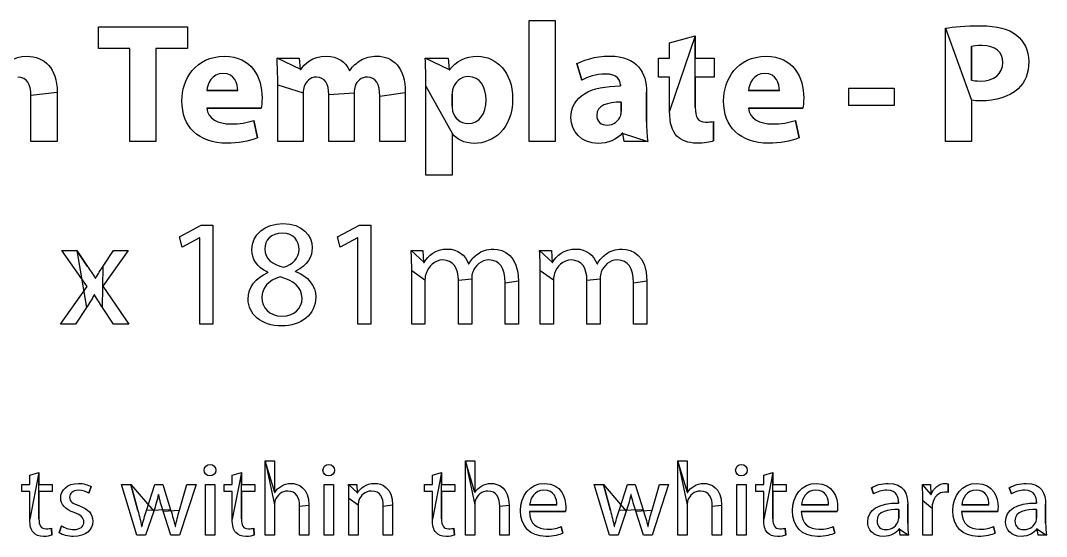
# Model space of a CAD drawing. Extents: x 1 to 901, y -2 to 434.
# Drawn here: x 597.4 to 723.1, y 371 to 434.1 of the extents above; entities that cross this region are included whole.
import ezdxf

# ---------------------------------------------------------------- set-up
doc = ezdxf.new("R2010")
doc.units = 0
doc.layers.add('Design_Template', color=7, linetype='CONTINUOUS')

msp = doc.modelspace()

# ---------------------------------------------------------------- linework, layer by layer
at = {"layer": 'Design_Template', "color": 7}
for points in [[(659.73134, 434.136245), (662.941418, 434.136245), (662.941418, 419.326655), (659.73134, 419.326655), (659.73134, 434.136245), (659.73134, 434.136245)], [(610.811951, 430.714822), (606.970901, 430.714822), (606.970901, 433.384575), (617.908556, 433.384575), (617.908556, 430.714822), (614.022842, 430.714822), (614.022842, 419.326655), (610.814387, 419.326655), (610.814387, 430.714822), (610.811951, 430.714822), (610.811951, 430.714822)], [(713.929127, 424.37496), (713.929127, 419.327458), (710.740974, 419.327458), (710.740974, 433.19766), (710.741786, 433.19766), (710.741786, 433.19766), (710.741786, 433.19766)], [(676.959221, 423.019226), (676.959221, 427.190715), (675.58765, 427.190715), (675.58765, 429.525947), (676.959221, 429.525947), (676.959221, 431.424777), (680.105147, 432.279933), (680.105147, 432.279933)], [(680.105147, 432.279933), (680.105147, 429.526749), (682.408153, 429.526749), (682.408153, 427.190715), (680.105147, 427.190715), (680.105147, 423.498947)], [(713.931563, 430.965913), (713.931563, 426.815281), (713.931563, 426.815281)], [(628.864075, 429.525947), (631.587729, 429.525947), (631.714411, 428.149356), (631.777751, 428.149356)], [(647.021767, 429.525947), (649.810386, 429.525947), (649.958181, 428.107641), (649.999596, 428.107641)], [(666.192912, 426.814479), (665.600919, 428.858509)], [(637.731785, 428.024211), (637.774825, 428.024211)], [(632.071718, 425.270226), (632.071718, 419.325853), (628.945281, 419.325853), (628.945281, 426.272185), (628.94853, 426.272185), (628.94853, 426.272185)], [(650.35934, 420.265241), (650.3163, 420.265241), (650.3163, 415.196881), (647.107846, 415.196881), (647.107846, 426.105326), (647.106222, 426.105326), (647.106222, 426.105326)], [(670.922357, 426.126183), (670.922357, 426.251328)], [(601.925564, 425.354458), (601.925564, 419.326655), (598.717109, 419.326655), (598.717109, 424.979024)], [(620.251353, 425.58389), (624.050988, 425.58389), (624.050988, 425.58389), (624.050988, 425.58389)], [(638.321342, 425.291885), (638.321342, 419.325853), (635.19653, 419.325853), (635.19653, 425.061651)], [(644.57259, 425.3336), (644.57259, 419.326655), (641.447778, 419.326655), (641.447778, 424.874736)], [(650.313864, 425.104168), (650.313864, 423.706719), (650.314676, 423.706719), (650.314676, 423.706719)], [(674.13, 425.354458), (674.13, 421.787834), (674.132436, 421.787834), (674.132436, 421.787834), (674.132436, 421.787834)], [(686.610571, 425.58389), (690.410206, 425.58389), (690.410206, 425.58389)], [(704.451559, 425.855036), (704.451559, 423.748434), (698.919797, 423.748434), (698.919797, 425.855036), (704.451559, 425.855036), (704.451559, 425.855036)], [(671.028737, 423.039281), (671.028737, 424.144726), (671.027113, 424.144726), (671.027113, 424.144726), (671.027113, 424.144726)], [(626.921625, 423.414715), (620.271654, 423.414715), (620.271654, 423.414715), (620.271654, 423.414715)], [(693.283279, 423.414715), (686.630872, 423.414715), (686.630872, 423.414715), (686.630872, 423.414715)], [(626.035666, 421.912979), (626.45875, 419.764662)], [(682.323699, 421.788636), (682.344, 419.39003)], [(692.396508, 421.912979), (692.81878, 419.764662)], [(674.298908, 419.326655), (671.407158, 419.326655), (671.217136, 420.34867), (671.153795, 420.34867)], [(619.393004, 407.539791), (619.354837, 407.539791), (617.221552, 406.40306), (616.900787, 407.6521), (619.579778, 409.068802), (620.996013, 409.068802), (620.996013, 396.951427), (619.390568, 396.951427), (619.390568, 407.539791), (619.393004, 407.539791), (619.393004, 407.539791)], [(638.758231, 407.539791), (638.720064, 407.539791), (636.586779, 406.40306), (636.266015, 407.6521), (638.946629, 409.068802), (640.36124, 409.068802), (640.36124, 396.951427), (638.755795, 396.951427), (638.755795, 407.539791), (638.758231, 407.539791), (638.758231, 407.539791), (638.758231, 407.539791)], [(627.357702, 406.159991), (627.357702, 406.159991)], [(605.499446, 398.982622), (604.178222, 396.950625), (602.347836, 396.950625), (605.592833, 401.555308), (602.498067, 405.973076), (604.348755, 405.973878), (604.348755, 405.973878), (604.348755, 405.973878), (604.348755, 405.973878)], [(604.348755, 405.973878), (605.652113, 404.034938)], [(607.558833, 404.053388), (608.823213, 405.973878), (610.63411, 405.973878), (607.520667, 401.611463), (610.710444, 396.950625), (608.84189, 396.950625), (607.4825, 398.982622)], [(645.28964, 405.973878), (646.742418, 405.973878), (646.817128, 404.501021), (646.873972, 404.501021)], [(661.03145, 405.973878), (662.484228, 405.973878), (662.560561, 404.501021), (662.615782, 404.501021)], [(646.989285, 402.375968), (646.989285, 396.950625), (645.366786, 396.950625), (645.366786, 403.531952), (645.36435, 403.531952), (645.36435, 403.531952), (645.36435, 403.531952)], [(652.328588, 404.35181), (652.366755, 404.35181)], [(662.731094, 402.375968), (662.731094, 396.950625), (661.108596, 396.950625), (661.108596, 403.531952), (661.107784, 403.531952), (661.107784, 403.531952), (661.107784, 403.531952)], [(668.070398, 404.35181), (668.108565, 404.35181)], [(606.595729, 402.580532), (606.633896, 402.580532)], [(627.753987, 403.270432), (627.73531, 403.326587), (627.73531, 403.326587), (627.73531, 403.326587)], [(631.132163, 403.457347), (631.132163, 403.401192)], [(652.707009, 402.525179), (652.707009, 396.950625), (651.08451, 396.950625), (651.08451, 402.356715)], [(658.423921, 402.245208), (658.423921, 396.950625), (656.801422, 396.950625), (656.801422, 402.039842)], [(668.448818, 402.525179), (668.448818, 396.950625), (666.827944, 396.950625), (666.827944, 402.356715)], [(674.16573, 402.245208), (674.16573, 396.950625), (672.543232, 396.950625), (672.543232, 402.039842)], [(606.500718, 400.548535), (606.462551, 400.548535)], [(631.923923, 400.101704), (631.923923, 400.101704), (631.923923, 400.101704)], [(628.561989, 374.856973), (628.561989, 371.107446), (627.418606, 371.107446), (627.421042, 380.223755), (627.421042, 380.223755), (627.421042, 380.223755)], [(627.421042, 380.223755), (628.564425, 380.223755), (628.564425, 376.345874), (628.589599, 376.345874)], [(653.078121, 374.856973), (653.078121, 371.107446), (651.934739, 371.107446), (651.938799, 380.223755), (651.938799, 380.223755), (651.938799, 380.223755)], [(651.938799, 380.223755), (653.080557, 380.223755), (653.080557, 376.345874), (653.107355, 376.345874)], [(679.116868, 374.856973), (679.116868, 371.107446), (677.973486, 371.107446), (677.97511, 380.223755), (677.97511, 380.223755), (677.97511, 380.223755)], [(677.97511, 380.223755), (679.118493, 380.223755), (679.118493, 376.345874), (679.143666, 376.345874)], [(598.574999, 373.072859), (598.574999, 376.462996), (597.599713, 376.462996), (597.599713, 377.322965), (598.574999, 377.322965), (598.574999, 378.466113), (599.694019, 378.811866), (599.694019, 378.811866), (599.694019, 378.811866)], [(599.694019, 378.811866), (599.694019, 377.322965), (601.332759, 377.322965), (601.332759, 376.462996), (599.694019, 376.462996), (599.694019, 373.111365)], [(621.35332, 379.067771), (621.35332, 379.067771), (621.35332, 379.067771)], [(623.378601, 373.072859), (623.378601, 376.462996), (622.404939, 376.462996), (622.404939, 377.322965), (623.378601, 377.322965), (623.378601, 378.466113), (624.498433, 378.811866), (624.498433, 378.811866), (624.498433, 378.811866)], [(624.498433, 378.811866), (624.498433, 377.322965), (626.137173, 377.322965), (626.137173, 376.462996), (624.498433, 376.462996), (624.498433, 373.111365)], [(635.905459, 379.067771), (635.905459, 379.067771), (635.905459, 379.067771)], [(647.895545, 373.072859), (647.895545, 376.462996), (646.921884, 376.462996), (646.921884, 377.322965), (647.895545, 377.322965), (647.895545, 378.466113), (649.015378, 378.811866), (649.015378, 378.811866), (649.015378, 378.811866)], [(649.015378, 378.811866), (649.015378, 377.322965), (650.654118, 377.322965), (650.654118, 376.462996), (649.015378, 376.462996), (649.015378, 373.111365)], [(686.461151, 379.067771), (686.461151, 379.067771)], [(688.484808, 373.072859), (688.484808, 376.462996), (687.511147, 376.462996), (687.511147, 377.322965), (688.484808, 377.322965), (688.484808, 378.466113), (689.604641, 378.811866), (689.604641, 378.811866), (689.604641, 378.811866)], [(689.604641, 378.811866), (689.604641, 377.322965), (691.243381, 377.322965), (691.243381, 376.462996), (689.604641, 376.462996), (689.604641, 373.111365)], [(606.074385, 377.078291), (605.786916, 376.256828)], [(613.753238, 374.061983), (612.739785, 371.108248), (611.699534, 371.108248), (609.802559, 377.322965), (610.971115, 377.322965), (610.971115, 377.322965), (610.971115, 377.322965)], [(610.971115, 377.322965), (611.801854, 374.163864)], [(612.867279, 374.163864), (613.893724, 377.322965), (614.856829, 377.322965), (615.83049, 374.216007)], [(616.910532, 374.203172), (617.807048, 377.323767), (618.938249, 377.323767), (616.911344, 371.10905), (615.871094, 371.10905), (614.909613, 374.074819)], [(620.079196, 371.108248), (620.079196, 377.322965), (621.222578, 377.322965), (621.222578, 371.108248), (620.079196, 371.108248), (620.079196, 371.108248)], [(634.631335, 371.108248), (634.631335, 377.322965), (635.774718, 377.322965), (635.774718, 371.108248), (634.631335, 371.108248), (634.631335, 371.108248)], [(637.619721, 377.322965), (638.633173, 377.322965), (638.698138, 376.296137), (638.724936, 376.296137)], [(671.649964, 374.061983), (670.634888, 371.108248), (669.596261, 371.108248), (667.697662, 377.322965), (668.86703, 377.322965), (668.86703, 377.322965), (668.86703, 377.322965)], [(668.86703, 377.322965), (669.697769, 374.163864)], [(670.763193, 374.163864), (671.789639, 377.322965), (672.752744, 377.322965), (673.728029, 374.216007)], [(674.807259, 374.203172), (675.703775, 377.323767), (676.834976, 377.323767), (674.808071, 371.10905), (673.76782, 371.10905), (672.80634, 374.074819)], [(685.187027, 371.108248), (685.187027, 377.322965), (686.33041, 377.322965), (686.33041, 371.108248), (685.187027, 371.108248), (685.187027, 371.108248)], [(707.923933, 377.322163), (708.924393, 377.322163), (708.964184, 376.102002), (709.014532, 376.102002)], [(711.080416, 377.424043), (711.080416, 376.358709)], [(614.350915, 376.116442), (614.325741, 376.116442)], [(672.247641, 376.116442), (672.220843, 376.116442)], [(701.934169, 376.168585), (701.674309, 376.913838)], [(718.824233, 376.168585), (718.564373, 376.913838)], [(632.773339, 374.804829), (632.773339, 371.107446), (631.629956, 371.107446), (631.629956, 374.677278)], [(638.814263, 374.845742), (638.814263, 371.10905), (637.670881, 371.10905), (637.670881, 375.640732), (637.671693, 375.640732), (637.671693, 375.640732), (637.671693, 375.640732)], [(643.025613, 374.819269), (643.025613, 371.108248), (641.882231, 371.108248), (641.882231, 374.690915)], [(657.291095, 374.804829), (657.291095, 371.107446), (656.147713, 371.107446), (656.147713, 374.677278)], [(659.799553, 374.819269), (663.139561, 374.819269), (663.139561, 374.819269)], [(683.328219, 374.804829), (683.328219, 371.107446), (682.18646, 371.107446), (682.18646, 374.677278)], [(693.100565, 374.819269), (696.440573, 374.819269), (696.440573, 374.819269), (696.440573, 374.819269)], [(705.003761, 375.063943), (705.003761, 375.192296)], [(706.132526, 374.923556), (706.132526, 372.597149), (706.132526, 372.597149), (706.132526, 372.597149), (706.132526, 372.597149)], [(709.105482, 374.419769), (709.105482, 371.106643), (707.974281, 371.106643), (707.974281, 375.383222), (707.975905, 375.383222), (707.975905, 375.383222), (707.975905, 375.383222)], [(712.745141, 374.819269), (716.08515, 374.819269), (716.08515, 374.819269)], [(721.893825, 375.063943), (721.893825, 375.192296)], [(723.02259, 374.923556), (723.02259, 372.597149), (723.02259, 372.597149), (723.02259, 372.597149), (723.02259, 372.597149)], [(664.20255, 374.00984), (659.78656, 374.009037), (659.78656, 374.009037), (659.78656, 374.009037)], [(697.504374, 374.00984), (693.085948, 374.009037), (693.085948, 374.009037), (693.085948, 374.009037), (693.085948, 374.009037)], [(705.02731, 373.20041), (705.02731, 374.27858), (705.02731, 374.27858), (705.02731, 374.27858)], [(717.149762, 374.00984), (712.732148, 374.009037), (712.732148, 374.009037), (712.732148, 374.009037), (712.732148, 374.009037)], [(721.918999, 373.20041), (721.918999, 374.27858), (721.918999, 374.27858), (721.918999, 374.27858)], [(602.174055, 371.402659), (602.461524, 372.263429), (602.461524, 372.263429), (602.461524, 372.263429)], [(612.269601, 372.186417), (612.307768, 372.186417)], [(616.390001, 372.18722), (616.428168, 372.18722)], [(663.686079, 372.17278), (663.879349, 371.364153)], [(670.165516, 372.186417), (670.203683, 372.186417)], [(674.286727, 372.18722), (674.324894, 372.18722)], [(696.985467, 372.17278), (697.180361, 371.364153)], [(716.631667, 372.17278), (716.824938, 371.364153)], [(601.21501, 371.981854), (601.265358, 371.133918)], [(626.019424, 371.981854), (626.069772, 371.133918)], [(650.536369, 371.981854), (650.586717, 371.133918)], [(691.125632, 371.981854), (691.17598, 371.133918)], [(706.235658, 371.108248), (705.197031, 371.108248), (705.106892, 371.892006), (705.068725, 371.892006)], [(723.127346, 371.108248), (722.088719, 371.108248), (721.996957, 371.892006), (721.95879, 371.892006)]]:
    msp.add_lwpolyline(points, close=True, dxfattribs=at)
for points in [[(710.741786, 433.19766), (711.734937, 433.36452), (713.127622, 433.489664), (715.090375, 433.489664)], [(715.090375, 433.489664), (717.075865, 433.489664), (718.491288, 433.11423), (719.440587, 432.363362)], [(719.440587, 432.363362), (720.368773, 431.654209), (720.959954, 430.486192), (720.959954, 429.1096)], [(715.23817, 431.070201), (714.607198, 431.070201), (714.163001, 431.028486), (713.931563, 430.965913)], [(717.772613, 429.005313), (717.772613, 430.298475), (716.865541, 431.070201), (715.23817, 431.070201)], [(595.043344, 428.107641), (595.465616, 428.775079), (596.49937, 429.755379), (598.231497, 429.755379)], [(598.231497, 429.755379), (600.342856, 429.755379), (601.925564, 428.35793), (601.925564, 425.354458)], [(617.208559, 424.311585), (617.208559, 426.897909), (618.83593, 429.755379), (622.425241, 429.755379)], [(622.425241, 429.755379), (625.760377, 429.755379), (627.028005, 427.189913), (627.028005, 424.666162)], [(628.94853, 426.272185), (628.94853, 427.54449), (628.90549, 428.60822), (628.864075, 429.525947)], [(631.777751, 428.149356), (632.220325, 428.816794), (633.149323, 429.776237), (634.902564, 429.776237)], [(634.902564, 429.776237), (636.253834, 429.776237), (637.289212, 429.087941), (637.731785, 428.024211)], [(637.774825, 428.024211), (638.175983, 428.566505), (638.618556, 428.983654), (639.126095, 429.275658)], [(639.126095, 429.275658), (639.69535, 429.58852), (640.327946, 429.776237), (641.089659, 429.776237)], [(641.089659, 429.776237), (643.073525, 429.776237), (644.57259, 428.399645), (644.57259, 425.3336)], [(647.106222, 426.105326), (647.106222, 427.440202), (647.063182, 428.566505), (647.021767, 429.525947)], [(649.999596, 428.107641), (650.76131, 429.171371), (651.944483, 429.755379), (653.441112, 429.755379)], [(653.441112, 429.755379), (655.701079, 429.755379), (657.727984, 427.815637), (657.727984, 424.561875)], [(665.600919, 428.858509), (666.319593, 429.2548), (667.73258, 429.776237), (669.61169, 429.776237)], [(669.61169, 429.776237), (673.053206, 429.776237), (674.13, 427.773922), (674.13, 425.354458)], [(683.570213, 424.311585), (683.570213, 426.897909), (685.197584, 429.755379), (688.786895, 429.755379)], [(688.786895, 429.755379), (692.122031, 429.755379), (693.389659, 427.189913), (693.389659, 424.666162)], [(715.008356, 426.731851), (716.716934, 426.731851), (717.772613, 427.587007), (717.772613, 429.005313)], [(720.959954, 429.1096), (720.959954, 427.733009), (720.515757, 426.544134), (719.651723, 425.772409)], [(622.236843, 427.648777), (620.885572, 427.648777), (620.334995, 426.418188), (620.251353, 425.58389)], [(624.050988, 425.58389), (624.050988, 426.355615), (623.71317, 427.648777), (622.236843, 427.648777)], [(669.043247, 427.586205), (667.986755, 427.586205), (666.868547, 427.231628), (666.192912, 426.814479)], [(670.922357, 426.251328), (670.922357, 426.814479), (670.627579, 427.586205), (669.043247, 427.586205)], [(688.594437, 427.648777), (687.243166, 427.648777), (686.694213, 426.418188), (686.610571, 425.58389)], [(690.410206, 425.58389), (690.410206, 426.355615), (690.072388, 427.648777), (688.594437, 427.648777)], [(598.717109, 424.979024), (598.717109, 426.293043), (598.25261, 427.189913), (597.091363, 427.189913)], [(633.697465, 427.209968), (632.87241, 427.209968), (632.389234, 426.584245), (632.196775, 426.083666)], [(635.19653, 425.061651), (635.19653, 426.333956), (634.732031, 427.209968), (633.697465, 427.209968)], [(638.427722, 426.105326), (638.364381, 425.875894), (638.321342, 425.563032), (638.321342, 425.291885)], [(639.926787, 427.210771), (639.166698, 427.210771), (638.659159, 426.710192), (638.427722, 426.105326)], [(641.447778, 424.874736), (641.447778, 426.355615), (640.960541, 427.210771), (639.926787, 427.210771)], [(652.29773, 427.273343), (651.389033, 427.273343), (650.588341, 426.605905), (650.377205, 425.667319)], [(654.474054, 424.415873), (654.474054, 426.042753), (653.735079, 427.273343), (652.29773, 427.273343)], [(664.861943, 422.225841), (664.861943, 424.874736), (667.269705, 426.126183), (670.922357, 426.126183)], [(713.931563, 426.815281), (714.20604, 426.752709), (714.521932, 426.731851), (715.008356, 426.731851)], [(632.196775, 426.083666), (632.092019, 425.833377), (632.071718, 425.541373), (632.071718, 425.270226)], [(650.377205, 425.667319), (650.334166, 425.50046), (650.313864, 425.291885), (650.313864, 425.104168)], [(719.651723, 425.772409), (718.552192, 424.771251), (716.927257, 424.29153), (715.027034, 424.29153)], [(622.720019, 419.118081), (619.216786, 419.118081), (617.208559, 421.120396), (617.208559, 424.311585)], [(627.028005, 424.666162), (627.028005, 424.123868), (626.966288, 423.644147), (626.921625, 423.414715)], [(650.314676, 423.706719), (650.314676, 423.45643), (650.334978, 423.247856), (650.378017, 423.039281)], [(652.257127, 421.537545), (653.651436, 421.537545), (654.474054, 422.684704), (654.474054, 424.415873)], [(657.727984, 424.561875), (657.727984, 420.849249), (655.341336, 419.097223), (653.039954, 419.097223)], [(671.027113, 424.144726), (669.338026, 424.144726), (668.029795, 423.748434), (668.029795, 422.538702)], [(689.081673, 419.118081), (685.576817, 419.118081), (683.570213, 421.120396), (683.570213, 424.311585)], [(693.389659, 424.666162), (693.389659, 424.123868), (693.326318, 423.644147), (693.283279, 423.414715)], [(715.027034, 424.29153), (714.604762, 424.29153), (714.226341, 424.312388), (713.929127, 424.37496)], [(620.271654, 423.414715), (620.356108, 422.100696), (621.686265, 421.474972), (623.18533, 421.474972)], [(650.378017, 423.039281), (650.590777, 422.184126), (651.328129, 421.537545), (652.257127, 421.537545)], [(668.029795, 422.538702), (668.029795, 421.725262), (668.578748, 421.32897), (669.298235, 421.32897)], [(669.298235, 421.32897), (670.078626, 421.32897), (670.754261, 421.850407), (670.965397, 422.496987)], [(670.965397, 422.496987), (671.008436, 422.663847), (671.028737, 422.851564), (671.028737, 423.039281)], [(677.845992, 419.994896), (677.254, 420.599762), (676.959221, 421.580062), (676.959221, 423.019226)], [(680.105147, 423.498947), (680.105147, 422.268358), (680.422663, 421.705207), (681.373587, 421.705207)], [(686.630872, 423.414715), (686.715327, 422.100696), (688.045483, 421.474972), (689.546173, 421.474972)], [(623.18533, 421.474972), (624.283237, 421.474972), (625.169196, 421.620975), (626.035666, 421.912979)], [(668.197079, 419.097223), (666.106833, 419.097223), (664.861943, 420.59896), (664.861943, 422.225841)], [(674.132436, 421.787834), (674.132436, 420.828392), (674.173851, 419.889806), (674.298908, 419.326655)], [(681.373587, 421.705207), (681.81616, 421.705207), (682.027296, 421.726064), (682.323699, 421.788636)], [(689.546173, 421.474972), (690.644079, 421.474972), (691.530038, 421.620975), (692.396508, 421.912979)], [(653.039954, 419.097223), (651.795064, 419.097223), (650.823839, 419.597802), (650.35934, 420.265241)], [(671.153795, 420.34867), (670.47816, 419.53523), (669.421668, 419.097223), (668.197079, 419.097223)], [(680.274056, 419.118883), (679.240302, 419.118883), (678.373832, 419.47346), (677.845992, 419.994896)], [(626.45875, 419.764662), (625.402258, 419.326655), (624.114328, 419.118081), (622.720019, 419.118081)], [(682.344, 419.39003), (681.942842, 419.244028), (681.160827, 419.118883), (680.274056, 419.118883)], [(692.81878, 419.764662), (691.763912, 419.326655), (690.475983, 419.118081), (689.081673, 419.118081)], [(625.771746, 406.048483), (625.771746, 407.968973), (627.414546, 409.273366), (629.584374, 409.273366)], [(629.584374, 409.273366), (631.962089, 409.273366), (633.170437, 407.819762), (633.170437, 406.290751)], [(629.489363, 408.098129), (628.112919, 408.098931), (627.357702, 407.204467), (627.357702, 406.159991)], [(631.567428, 406.122287), (631.567428, 407.091356), (630.980307, 408.098129), (629.489363, 408.098129)], [(627.73531, 403.326587), (626.358866, 403.960332), (625.771746, 405.004007), (625.771746, 406.048483)], [(627.357702, 406.159991), (627.340648, 404.948654), (628.282639, 404.295656), (629.69725, 403.922628)], [(629.69725, 403.922628), (630.755366, 404.276403), (631.567428, 405.022457), (631.567428, 406.122287)], [(633.170437, 406.290751), (633.170437, 405.265527), (632.640973, 404.147247), (631.132163, 403.457347)], [(646.873972, 404.501021), (647.383135, 405.358583), (648.233363, 406.159991), (649.762474, 406.159991)], [(649.762474, 406.159991), (650.990311, 406.159991), (651.932302, 405.414738), (652.328588, 404.35181)], [(653.403758, 405.526245), (653.951087, 405.936174), (654.536583, 406.159991), (655.403865, 406.159991)], [(655.403865, 406.159991), (656.631701, 406.159991), (658.423921, 405.377034), (658.423921, 402.245208)], [(662.615782, 404.501021), (663.126568, 405.358583), (663.975172, 406.159991), (665.504284, 406.159991)], [(665.504284, 406.159991), (666.730497, 406.159991), (667.674112, 405.414738), (668.070398, 404.35181)], [(669.145567, 405.526245), (669.692896, 405.936174), (670.278393, 406.159991), (671.145674, 406.159991)], [(671.145674, 406.159991), (672.373511, 406.159991), (674.16573, 405.377034), (674.16573, 402.245208)], [(645.36435, 403.531952), (645.36435, 404.48257), (645.326183, 405.228625), (645.28964, 405.973878)], [(649.17779, 404.817894), (648.159465, 404.817894), (647.385571, 403.997234), (647.122463, 403.177376)], [(651.08451, 402.356715), (651.08451, 403.79267), (650.443794, 404.817894), (649.17779, 404.817894)], [(652.366755, 404.35181), (652.650977, 404.873246), (653.026149, 405.246274), (653.403758, 405.526245)], [(654.820805, 404.817894), (653.8577, 404.817894), (653.141462, 404.127994), (652.840187, 403.345037)], [(656.801422, 402.039842), (656.801422, 403.79267), (656.142028, 404.817894), (654.820805, 404.817894)], [(661.107784, 403.531952), (661.107784, 404.48257), (661.069617, 405.228625), (661.03145, 405.973878)], [(664.9196, 404.817894), (663.901275, 404.817894), (663.12738, 403.997234), (662.862648, 403.177376)], [(666.827944, 402.356715), (666.827944, 403.79267), (666.185603, 404.817894), (664.9196, 404.817894)], [(668.108565, 404.35181), (668.392786, 404.873246), (668.767958, 405.246274), (669.145567, 405.526245)], [(670.562614, 404.817894), (669.599509, 404.817894), (668.883271, 404.127994), (668.580372, 403.345037)], [(672.543232, 402.039842), (672.543232, 403.79267), (671.883838, 404.817894), (670.562614, 404.817894)], [(605.652113, 404.034938), (606.008608, 403.531952), (606.29283, 403.083517), (606.595729, 402.580532)], [(606.633896, 402.580532), (606.93517, 403.10277), (607.236445, 403.568854), (607.558833, 404.053388)], [(625.319427, 400.007846), (625.319427, 401.536857), (626.244365, 402.636686), (627.753987, 403.270432)], [(629.226255, 402.748996), (627.792154, 402.339067), (627.01826, 401.387646), (627.01826, 400.231662)], [(631.923923, 400.101704), (631.923923, 401.55611), (630.888544, 402.282912), (629.226255, 402.748996)], [(631.132163, 403.401192), (632.65965, 402.804348), (633.603265, 401.723772), (633.603265, 400.269366)], [(647.122463, 403.177376), (647.027452, 402.953559), (646.989285, 402.655939), (646.989285, 402.375968)], [(652.840187, 403.345037), (652.763853, 403.10277), (652.707009, 402.822799), (652.707009, 402.525179)], [(662.862648, 403.177376), (662.770885, 402.953559), (662.731094, 402.655939), (662.731094, 402.375968)], [(668.580372, 403.345037), (668.505663, 403.10277), (668.448818, 402.822799), (668.448818, 402.525179)], [(606.462551, 400.548535), (606.161276, 400.007846), (605.860001, 399.523311), (605.499446, 398.982622)], [(607.4825, 398.982622), (607.124381, 399.504058), (606.821482, 400.007846), (606.500718, 400.548535)], [(629.431706, 396.74526), (626.867216, 396.74526), (625.319427, 398.236567), (625.319427, 400.007846)], [(627.01826, 400.231662), (626.96304, 399.020326), (627.905031, 397.938947), (629.471497, 397.938947)], [(633.603265, 400.269366), (633.603265, 398.144313), (631.772879, 396.74526), (629.431706, 396.74526)], [(629.471497, 397.938947), (630.963254, 397.938947), (631.923923, 398.852664), (631.923923, 400.101704)], [(619.937085, 379.067771), (619.937085, 379.465667), (620.235111, 379.774517), (620.652511, 379.774517)], [(620.652511, 379.774517), (621.080467, 379.774517), (621.35332, 379.467271), (621.35332, 379.067771)], [(634.489224, 379.067771), (634.489224, 379.465667), (634.787251, 379.774517), (635.20465, 379.774517)], [(635.20465, 379.774517), (635.632607, 379.774517), (635.905459, 379.467271), (635.905459, 379.067771)], [(685.043292, 379.067771), (685.043292, 379.465667), (685.342943, 379.774517), (685.758718, 379.774517)], [(685.758718, 379.774517), (686.188299, 379.774517), (686.461151, 379.467271), (686.461151, 379.067771)], [(620.625713, 378.374662), (620.22293, 378.374662), (619.937085, 378.68271), (619.937085, 379.067771)], [(621.35332, 379.067771), (621.367937, 378.68271), (621.080467, 378.374662), (620.625713, 378.374662)], [(635.177852, 378.374662), (634.77507, 378.374662), (634.489224, 378.68271), (634.489224, 379.067771)], [(635.905459, 379.067771), (635.918452, 378.68271), (635.632607, 378.374662), (635.177852, 378.374662)], [(685.733544, 378.374662), (685.330762, 378.374662), (685.043292, 378.68271), (685.043292, 379.067771)], [(686.461151, 379.067771), (686.474144, 378.68271), (686.188299, 378.374662), (685.733544, 378.374662)], [(602.356768, 375.639929), (602.356768, 376.641087), (603.175326, 377.462549), (604.52822, 377.462549)], [(604.52822, 377.462549), (605.164065, 377.462549), (605.726011, 377.282854), (606.074385, 377.078291)], [(628.589599, 376.345874), (628.772312, 376.666758), (629.055722, 376.949937), (629.408156, 377.142468)], [(629.408156, 377.142468), (629.745974, 377.334196), (630.148756, 377.462549), (630.576713, 377.462549)], [(630.576713, 377.462549), (631.422069, 377.462549), (632.773339, 376.949135), (632.773339, 374.804829)], [(637.671693, 375.640732), (637.671693, 376.282499), (637.657076, 376.808749), (637.619721, 377.322965)], [(638.724936, 376.296137), (639.03758, 376.886563), (639.763563, 377.464154), (640.805438, 377.464154)], [(640.805438, 377.464154), (641.674343, 377.464154), (643.025613, 376.95074), (643.025613, 374.819269)], [(653.107355, 376.345874), (653.290069, 376.666758), (653.575103, 376.949937), (653.925913, 377.142468)], [(653.925913, 377.142468), (654.263731, 377.334196), (654.666513, 377.462549), (655.094469, 377.462549)], [(655.094469, 377.462549), (655.939825, 377.462549), (657.291095, 376.949135), (657.291095, 374.804829)], [(658.692713, 374.11172), (658.692713, 375.986484), (659.809298, 377.463352), (661.642932, 377.463352)], [(661.642932, 377.463352), (663.696635, 377.463352), (664.242341, 375.678435), (664.242341, 374.536089)], [(679.143666, 376.345874), (679.32638, 376.666758), (679.611414, 376.949937), (679.963848, 377.142468)], [(679.963848, 377.142468), (680.301666, 377.334196), (680.704448, 377.462549), (681.131593, 377.462549)], [(681.131593, 377.462549), (681.976949, 377.462549), (683.328219, 376.949135), (683.328219, 374.804829)], [(691.992913, 374.11172), (691.992913, 375.986484), (693.111122, 377.463352), (694.944756, 377.463352)], [(694.944756, 377.463352), (696.996835, 377.463352), (697.544165, 375.678435), (697.544165, 374.536089)], [(701.674309, 376.913838), (702.196464, 377.247557), (702.947621, 377.465758), (703.741005, 377.465758)], [(703.741005, 377.465758), (705.664778, 377.465758), (706.132526, 376.169388), (706.132526, 374.923556)], [(707.975905, 375.383222), (707.975905, 376.114837), (707.961288, 376.74377), (707.923933, 377.322163)], [(709.014532, 376.102002), (709.302001, 376.9363), (709.988193, 377.462549), (710.757215, 377.462549)], [(710.757215, 377.462549), (710.887145, 377.462549), (710.976472, 377.449714), (711.080416, 377.424043)], [(711.638302, 374.11172), (711.638302, 375.986484), (712.75651, 377.463352), (714.590145, 377.463352)], [(714.590145, 377.463352), (716.642224, 377.463352), (717.189553, 375.678435), (717.189553, 374.536089)], [(718.564373, 376.913838), (719.086529, 377.247557), (719.837685, 377.465758), (720.631069, 377.465758)], [(720.631069, 377.465758), (722.554843, 377.465758), (723.02259, 376.169388), (723.02259, 374.923556)], [(604.50061, 376.616218), (603.824975, 376.616218), (603.447367, 376.231158), (603.447367, 375.768283)], [(605.786916, 376.256828), (605.539237, 376.41005), (605.086107, 376.616218), (604.50061, 376.616218)], [(614.325741, 376.116442), (614.169013, 375.371991), (613.971682, 374.729422), (613.753238, 374.061983)], [(614.909613, 374.074819), (614.689544, 374.767928), (614.505206, 375.384827), (614.350915, 376.116442)], [(630.17393, 376.526371), (629.43333, 376.526371), (628.847834, 376.012155), (628.639946, 375.396058)], [(631.629956, 374.677278), (631.629956, 375.678435), (631.252348, 376.526371), (630.17393, 376.526371)], [(640.426205, 376.527173), (639.672612, 376.527173), (639.089552, 376.000924), (638.892221, 375.371991)], [(641.882231, 374.690915), (641.882231, 375.692073), (641.506247, 376.527173), (640.426205, 376.527173)], [(654.691687, 376.526371), (653.951087, 376.526371), (653.365591, 376.012155), (653.157703, 375.396058)], [(656.147713, 374.677278), (656.147713, 375.678435), (655.771728, 376.526371), (654.691687, 376.526371)], [(661.555229, 376.655527), (660.39723, 376.655527), (659.889692, 375.603028), (659.799553, 374.819269)], [(663.139561, 374.819269), (663.154178, 375.538049), (662.841535, 376.655527), (661.555229, 376.655527)], [(672.220843, 376.116442), (672.06574, 375.371991), (671.868409, 374.729422), (671.649964, 374.061983)], [(672.80634, 374.074819), (672.586271, 374.767928), (672.401933, 375.384827), (672.247641, 376.116442)], [(680.730434, 376.526371), (679.989834, 376.526371), (679.402714, 376.012155), (679.194826, 375.396058)], [(682.18646, 374.677278), (682.18646, 375.678435), (681.808852, 376.526371), (680.730434, 376.526371)], [(694.854618, 376.655527), (693.698242, 376.655527), (693.190704, 375.603028), (693.100565, 374.819269)], [(696.440573, 374.819269), (696.453566, 375.538049), (696.140923, 376.655527), (694.854618, 376.655527)], [(703.572908, 376.630658), (702.987412, 376.630658), (702.375118, 376.450161), (701.934169, 376.168585)], [(705.003761, 375.192296), (705.003761, 375.706513), (704.859214, 376.630658), (703.572908, 376.630658)], [(710.691438, 376.397215), (709.885873, 376.397215), (709.31337, 375.793954), (709.157454, 374.946018)], [(711.080416, 376.358709), (710.962667, 376.38438), (710.847354, 376.397215), (710.691438, 376.397215)], [(714.500818, 376.655527), (713.342819, 376.655527), (712.83528, 375.603028), (712.745141, 374.819269)], [(716.08515, 374.819269), (716.099767, 375.538049), (715.787123, 376.655527), (714.500818, 376.655527)], [(720.462973, 376.630658), (719.877476, 376.630658), (719.265182, 376.450161), (718.824233, 376.168585)], [(721.893825, 375.192296), (721.893825, 375.706513), (721.750902, 376.630658), (720.462973, 376.630658)], [(604.020682, 373.880684), (602.889481, 374.27858), (602.356768, 374.895479), (602.356768, 375.639929)], [(603.447367, 375.768283), (603.447367, 375.254067), (603.824975, 375.02303), (604.643533, 374.715784)], [(604.643533, 374.715784), (605.736568, 374.30425), (606.294454, 373.765166), (606.294454, 372.84102)], [(628.639946, 375.396058), (628.574981, 375.242836), (628.561989, 375.075976), (628.561989, 374.856973)], [(638.892221, 375.371991), (638.841873, 375.23), (638.814263, 375.038272), (638.814263, 374.845742)], [(653.157703, 375.396058), (653.092738, 375.242836), (653.078121, 375.075976), (653.078121, 374.856973)], [(679.194826, 375.396058), (679.129861, 375.242836), (679.116868, 375.075976), (679.116868, 374.856973)], [(701.221179, 372.752777), (701.221179, 374.255316), (702.572449, 375.076778), (705.003761, 375.063943)], [(709.157454, 374.946018), (709.130656, 374.791994), (709.105482, 374.612299), (709.105482, 374.419769)], [(718.111243, 372.752777), (718.111243, 374.255316), (719.462513, 375.076778), (721.893825, 375.063943)], [(605.190863, 372.738338), (605.190863, 373.277422), (604.866038, 373.572635), (604.020682, 373.880684)], [(611.801854, 374.163864), (611.986192, 373.470755), (612.154289, 372.828185), (612.269601, 372.186417)], [(612.307768, 372.186417), (612.452315, 372.81535), (612.660203, 373.482788), (612.867279, 374.163864)], [(615.83049, 374.216007), (616.065176, 373.470755), (616.249514, 372.816152), (616.390001, 372.18722)], [(616.428168, 372.18722), (616.532924, 372.816152), (616.70102, 373.471557), (616.910532, 374.203172)], [(661.787479, 370.966257), (659.849089, 370.966257), (658.692713, 372.236957), (658.692713, 374.11172)], [(659.78656, 374.009037), (659.81011, 372.48163), (660.798388, 371.852698), (661.943395, 371.852698)], [(664.242341, 374.536089), (664.242341, 374.305053), (664.217167, 374.125358), (664.20255, 374.00984)], [(669.697769, 374.163864), (669.882107, 373.470755), (670.050203, 372.828185), (670.165516, 372.186417)], [(670.203683, 372.186417), (670.34823, 372.81535), (670.557742, 373.482788), (670.763193, 374.163864)], [(673.728029, 374.216007), (673.961091, 373.470755), (674.145429, 372.816152), (674.286727, 372.18722)], [(674.324894, 372.18722), (674.42965, 372.816152), (674.597747, 373.471557), (674.807259, 374.203172)], [(695.088491, 370.966257), (693.150101, 370.966257), (691.992913, 372.236957), (691.992913, 374.11172)], [(693.085948, 374.009037), (693.111122, 372.48163), (694.099401, 371.852698), (695.242783, 371.852698)], [(697.544165, 374.536089), (697.544165, 374.305053), (697.518991, 374.125358), (697.504374, 374.00984)], [(705.02731, 374.27858), (703.780796, 374.30425), (702.364561, 374.086852), (702.364561, 372.879526)], [(714.733068, 370.966257), (712.796301, 370.966257), (711.638302, 372.236957), (711.638302, 374.11172)], [(712.732148, 374.009037), (712.757322, 372.48163), (713.745601, 371.852698), (714.888983, 371.852698)], [(717.189553, 374.536089), (717.189553, 374.305053), (717.162755, 374.125358), (717.149762, 374.00984)], [(721.918999, 374.27858), (720.67086, 374.30425), (719.254625, 374.086852), (719.254625, 372.879526)], [(599.017572, 371.454802), (598.692748, 371.788521), (598.574999, 372.340442), (598.574999, 373.072859)], [(599.694019, 373.111365), (599.694019, 372.341244), (599.914088, 371.90404), (600.553992, 371.90404)], [(602.461524, 372.263429), (602.799342, 372.046031), (603.397019, 371.81339), (603.967898, 371.81339)], [(606.294454, 372.84102), (606.294454, 371.750015), (605.434481, 370.966257), (603.942724, 370.966257)], [(603.967898, 371.81339), (604.798637, 371.81339), (605.190863, 372.224923), (605.190863, 372.738338)], [(623.821174, 371.454802), (623.497974, 371.788521), (623.378601, 372.340442), (623.378601, 373.072859)], [(624.498433, 373.111365), (624.498433, 372.341244), (624.718502, 371.90404), (625.356782, 371.90404)], [(648.338119, 371.454802), (648.014918, 371.788521), (647.895545, 372.340442), (647.895545, 373.072859)], [(649.015378, 373.111365), (649.015378, 372.341244), (649.235447, 371.90404), (649.873727, 371.90404)], [(661.943395, 371.852698), (662.761953, 371.852698), (663.254874, 371.993887), (663.686079, 372.17278)], [(688.927382, 371.454802), (688.602557, 371.788521), (688.484808, 372.340442), (688.484808, 373.072859)], [(689.604641, 373.111365), (689.604641, 372.341244), (689.82471, 371.90404), (690.46299, 371.90404)], [(695.242783, 371.852698), (696.062965, 371.852698), (696.555886, 371.993887), (696.985467, 372.17278)], [(703.144952, 370.967861), (701.87164, 370.967861), (701.221179, 371.8535), (701.221179, 372.752777)], [(702.364561, 372.879526), (702.364561, 372.147911), (702.855858, 371.800555), (703.442979, 371.800555)], [(703.442979, 371.800555), (704.261536, 371.800555), (704.779632, 372.314771), (704.962345, 372.84102)], [(704.962345, 372.84102), (705.002136, 372.956538), (705.02731, 373.084892), (705.02731, 373.20041)], [(706.132526, 372.597149), (706.132526, 372.058064), (706.1577, 371.531814), (706.235658, 371.108248)], [(714.888983, 371.852698), (715.707541, 371.852698), (716.202087, 371.993887), (716.631667, 372.17278)], [(720.035016, 370.967861), (718.761704, 370.967861), (718.111243, 371.8535), (718.111243, 372.752777)], [(719.254625, 372.879526), (719.254625, 372.147911), (719.747547, 371.800555), (720.333043, 371.800555)], [(720.333043, 371.800555), (721.151601, 371.800555), (721.67132, 372.314771), (721.854034, 372.84102)], [(721.854034, 372.84102), (721.892201, 372.956538), (721.918999, 373.084892), (721.918999, 373.20041)], [(723.02259, 372.597149), (723.02259, 372.058064), (723.047764, 371.531814), (723.127346, 371.108248)], [(600.251905, 370.967059), (599.719193, 370.967059), (599.288801, 371.146754), (599.017572, 371.454802)], [(601.265358, 371.133918), (601.046101, 371.044071), (600.694479, 370.967059), (600.251905, 370.967059)], [(600.553992, 371.90404), (600.865012, 371.90404), (601.046913, 371.92971), (601.21501, 371.981854)], [(603.942724, 370.966257), (603.252472, 370.966257), (602.616628, 371.145952), (602.174055, 371.402659)], [(625.05632, 370.967059), (624.523607, 370.967059), (624.093215, 371.146754), (623.821174, 371.454802)], [(626.069772, 371.133918), (625.849704, 371.044071), (625.497269, 370.967059), (625.05632, 370.967059)], [(625.356782, 371.90404), (625.669426, 371.90404), (625.849704, 371.92971), (626.019424, 371.981854)], [(649.573264, 370.967059), (649.040552, 370.967059), (648.610159, 371.146754), (648.338119, 371.454802)], [(650.586717, 371.133918), (650.366648, 371.044071), (650.015838, 370.967059), (649.573264, 370.967059)], [(649.873727, 371.90404), (650.18637, 371.90404), (650.366648, 371.92971), (650.536369, 371.981854)], [(663.879349, 371.364153), (663.476567, 371.183655), (662.786315, 370.966257), (661.787479, 370.966257)], [(690.162527, 370.967059), (689.629815, 370.967059), (689.199422, 371.146754), (688.927382, 371.454802)], [(691.17598, 371.133918), (690.955911, 371.044071), (690.603476, 370.967059), (690.162527, 370.967059)], [(690.46299, 371.90404), (690.775633, 371.90404), (690.957535, 371.92971), (691.125632, 371.981854)], [(697.180361, 371.364153), (696.777579, 371.183655), (696.087327, 370.966257), (695.088491, 370.966257)], [(705.068725, 371.892006), (704.716291, 371.404263), (704.039032, 370.967861), (703.144952, 370.967861)], [(716.824938, 371.364153), (716.422155, 371.183655), (715.733527, 370.966257), (714.733068, 370.966257)], [(721.95879, 371.892006), (721.606355, 371.404263), (720.93072, 370.967861), (720.035016, 370.967861)]]:
    msp.add_open_spline(points, degree=3, dxfattribs=at)

doc.saveas('drawing.dxf')
